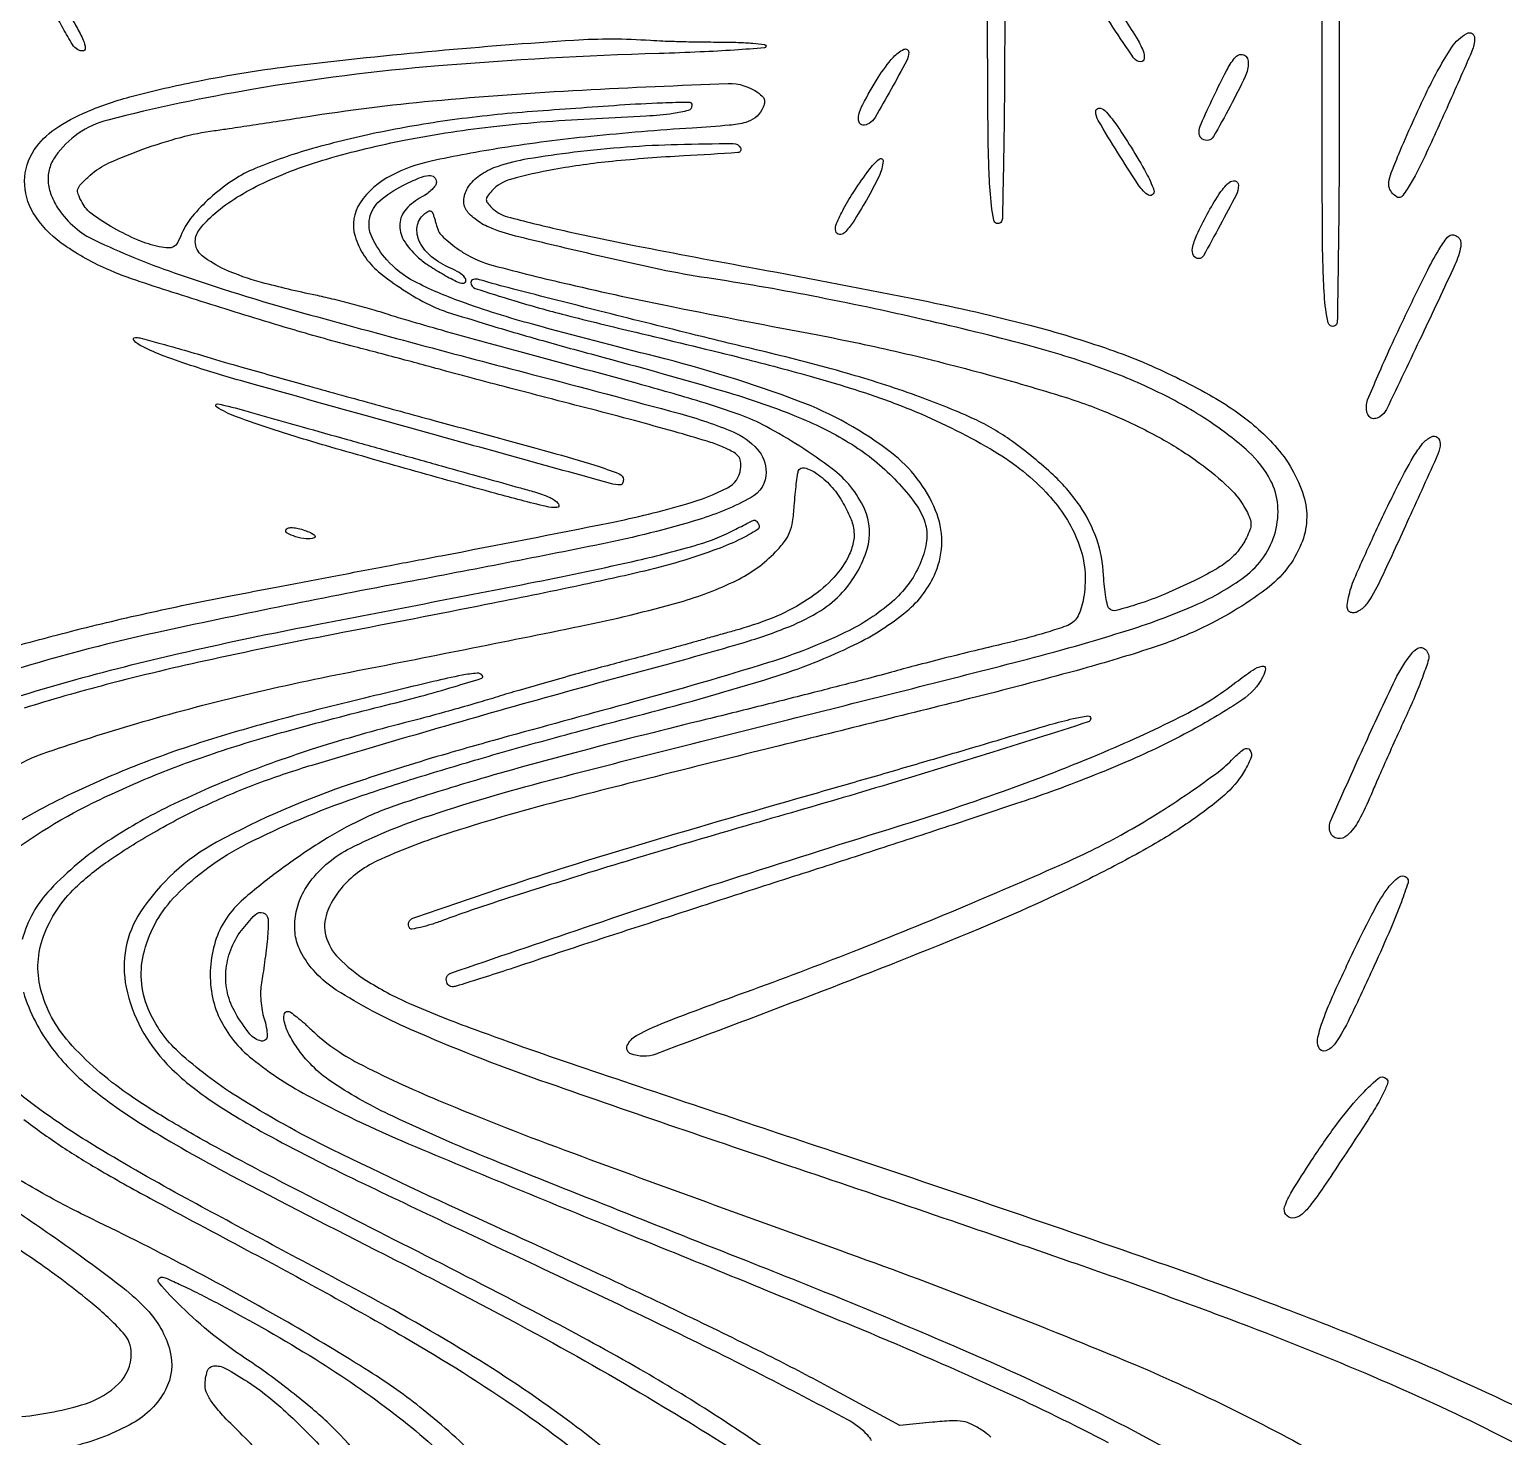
# Model space of a CAD drawing. Extents: x 118 to 878, y 65 to 959.
# Drawn here: x 376.3 to 675.9, y 507.6 to 793.6 of the extents above; entities that cross this region are included whole.
import ezdxf

# ---------------------------------------------------------------- set-up
doc = ezdxf.new("R2010")
doc.units = 0

msp = doc.modelspace()

# ---------------------------------------------------------------- linework, layer by layer
for points in [[(574.5, 796.817566, -0.001808), (574.442058, 780.790816, -0.002928), (574.263715, 767.164238, -0.000488), (574.023986, 755.130544, -0.193646), (573.695627, 754.361314, -0.60251), (572.278944, 754.799137, -0.031245), (571.527367, 760.826073, -0.013499), (571.115332, 772.73093, -0.001808), (571.015313, 797.823324, -0.00077), (571.045263, 823.420927, -0.009898), (571.260729, 832.993431, -0.019944), (571.675314, 838.026715, -0.434508), (572.75, 838.808536, -0.328362), (573.827244, 837.64148, -0.017304), (574.237467, 832.272437, -0.009611), (574.458954, 822.399594, -0.000802)], [(642.5, 782.749216, -0.001317), (642.450799, 764.073193, -0.002151), (642.299231, 748.236507, -0.000264), (642.096292, 734.143826, -0.195123), (641.816531, 733.482738, -0.588953), (640.267457, 733.927264, -0.042078), (639.464627, 739.514106, -0.013378), (639.07602, 751.706488, -0.001277), (639, 781.47723, -0.001231), (639.044968, 799.748632, -0.00195), (639.183067, 815.401727, -0.000426), (639.369617, 829.144845, -0.088224), (639.623207, 830.460477, -0.066053), (639.945712, 831.053179, -0.080427), (640.394343, 831.497036, -0.094502), (640.895554, 831.727568, -0.142111), (641.373207, 831.708606, -0.314715), (641.965457, 830.911461, -0.001542), (642.242267, 820.306116, -0.004541), (642.444082, 805.818507, -0.001212)], [(598.478936, 796.260676, -0.010417), (601.233545, 791.963667, -0.042672), (602.617962, 789.196819, -0.115015), (602.853073, 787.637158, -0.391143), (602.163201, 787, -0.246698), (600.699569, 787.76895, -0.006569), (596.503028, 794.034118, -0.006161), (592.449882, 800.431636, -0.283762), (592.450755, 801.920319, -0.026082), (592.737026, 802.333662, -0.032759), (593.045372, 802.682844, -0.034551), (593.333284, 802.931745, -0.162349), (593.537953, 803, -0.236855), (593.794204, 802.871397, -0.001971), (595.162584, 801.020323, -0.006415), (596.715532, 798.844148, -0.004021)], [(385.85754, 794.117415, -0.019494), (387.236715, 791.394963, -0.097325), (387.634855, 789.738545, -0.408014), (387.144855, 789.194239, -0.155392), (386.052241, 789.467713, -0.11867), (385.05352, 790.475285, -0.0092), (383.130958, 793.784187, -0.009215), (381.331739, 797.161259, -0.118321), (381, 798.543495, -0.478057), (381.537406, 798.977113, -0.132262), (382.65721, 798.39987, -0.050967), (384.286362, 796.579396, -0.030073)], [(670, 791.817519, -0.10283), (669.448074, 789.16221, -0.002447), (664.323744, 777.524412, -0.005072), (659.287005, 766.536614, -0.031867), (656.310007, 761.134467, -0.020298), (655.405273, 759.834386, -0.159209), (654.808239, 759.42024, -0.227662), (654.19948, 759.516605, -0.045209), (653.328846, 760.242582, -0.116019), (652.666974, 761.311556, -0.11973), (652.561324, 762.550595, -0.053592), (653.060304, 764.423707, -0.007686), (654.543873, 768.108115, -0.012376), (660.37291, 781.059163, -0.03252), (665.367149, 789.931543, -0.121224), (668.392118, 792.759875, -0.573007)], [(555, 788.912485, -0.1234), (554.576489, 787.222602, -0.004607), (551.410354, 781.43156, -0.004619), (548.138629, 775.701177, -0.122914), (546.918913, 774.449885, -0.154303), (545.663146, 774.132733, -0.307367), (544.886172, 774.729806, -0.147495), (544.846181, 776.249882, -0.051828), (545.644293, 778.306751, -0.022614), (548.762481, 783.766412, -0.039699), (551.88113, 787.924615, -0.100856), (554.012845, 789.534772, -0.551726)], [(624, 786.875443, -0.110482), (623.359098, 784.010366, -0.012062), (620.316032, 777.933622, -0.007684), (616.931326, 771.792891, -0.269149), (615.565068, 771, -0.09665), (614.967722, 771.116555, -0.097351), (614.459739, 771.449002, -0.098487), (614.119615, 771.945229, -0.101479), (614, 772.528517, -0.105782), (614.393576, 774.368017, -0.005542), (616.936193, 779.873588, -0.008171), (619.567588, 785.183778, -0.050263), (621.230218, 787.73899, -0.12394), (622.080461, 788.381168, -0.177448), (623.015223, 788.427023, -0.185444), (623.729434, 787.862411, -0.134586)], [(600.179623, 769.612307, -0.011781), (603.253581, 764.387845, -0.044128), (604.804887, 760.914697, -0.337038), (604.491552, 759.963738, -0.335575), (603.489069, 760.009072, -0.073965), (601.487982, 762.243277, -0.006875), (597.486785, 768.499443, -0.004711), (593.517365, 775.034742, -0.134912), (593, 776.917266, -0.415518), (593.658137, 777.572479, -0.200004), (594.868127, 777.06197, -0.044341), (597.074002, 774.379022, -0.011027)], [(546.379788, 758.884492, -0.009229), (543.66972, 754.418821, -0.052574), (541.949793, 752.243256, -0.235099), (540.896195, 751.876508, -0.317066), (540.174719, 752.536492, -0.156233), (540.325759, 754.135865, -0.022678), (541.76495, 757.119274, -0.022191), (543.962543, 760.792148, -0.013001), (546.89693, 764.994483, -0.061785), (549.008828, 767.221014, -0.663647), (549.79825, 766.806598, -0.091349), (548.964931, 763.755639, -0.019546)], [(622, 761.896233, -0.118816), (621.517386, 759.893979, -0.005793), (618.313577, 753.80903, -0.00342), (614.86769, 747.546955, -0.271624), (613.935149, 747, -0.279398), (612.886103, 747.635838, -0.168718), (612.666767, 749.12016, -0.062207), (613.532057, 751.804465, -0.014786), (615.645331, 756.00985, -0.02072), (618.025347, 760.010531, -0.061462), (620.080956, 762.446752, -0.252408), (621.318478, 762.76627, -0.345036)], [(667.162625, 749.463748, -0.066167), (665.991987, 745.709763, -0.00213), (659.239644, 731.317786, -0.00112), (652.099666, 716.35335, -0.143421), (650.736347, 714.837053, -0.109918), (649.660311, 714.462925, -0.197781), (648.775233, 714.712518, -0.159297), (648.192826, 715.583355, -0.06849), (648, 716.984456, -0.098846), (648.25538, 718.26364, -0.0031), (650.341887, 723.194495, -0.005932), (652.917678, 728.987772, -0.004064), (655.97238, 735.504082, -0.003665), (660.187093, 744.144836, -0.019561), (662.704446, 748.749926, -0.031589), (664.48539, 751.339002, -0.284191), (665.72238, 751.792392, -0.086492), (666.450167, 751.505903, -0.117872), (666.948576, 751.010641, -0.111013), (667.187638, 750.31899, -0.070568)], [(412.317542, 727.029821, 0.003947), (419.486422, 724.932337, 0.000967), (431.321403, 721.595534, 0.00099), (444.899101, 717.824673, 0.000988), (458.5, 714.105265, -0.000756), (482.133269, 707.654123, -0.009016), (491.224316, 704.980602, -0.015491), (496.145597, 703.267237, -0.310648), (497, 702.024751, -0.052784), (496.958495, 701.632688, -0.072621), (496.835194, 701.301021, -0.092503), (496.653066, 701.078267, -0.177046), (496.438959, 701, -0.067695), (494.366986, 701.281815, -0.000093), (455.78688, 711.982128, -0.000514), (420.521439, 721.809217, -0.010256), (409.813283, 725.043245, -0.010756), (403.683319, 727.179465, -0.025489), (399.248022, 729.095624, -0.084417), (397.555347, 730.322556, -0.655817), (397.817542, 730.968197, -0.070433), (398.748836, 730.859207, -0.00202), (402.620403, 729.824418, -0.004054), (407.170888, 728.548743, -0.002775)], [(450.5, 707.533202, -0.000033), (460.016107, 704.872972, -0.000043), (468.756124, 702.428265, -0.000032), (476.082837, 700.37769, -0.000378), (478.94638, 699.573718, -0.035105), (482.098883, 698.442037, -0.119936), (483.816532, 697.12659, -0.605369), (483.508449, 696.418167, -0.07689), (481.347872, 696.594889, -0.008076), (471.064115, 699.234383, -0.001843), (453.751488, 704.045956, -0.001849), (436.468394, 708.987097, -0.007972), (426.25, 712.126852, -0.00901), (418.176812, 714.91082, -0.057516), (414.312005, 716.849744, -0.828084), (414.568845, 717.470388, -0.019498), (420.25, 716.057023, 0.001789), (423.994137, 714.983437, 0.000253), (431.714063, 712.803913, 0.000288), (440.852967, 710.234441, 0.000245)], [(663, 709.419375, -0.105697), (662.542528, 707.279472, -0.001271), (656.655965, 694.230013, -0.00308), (651.035609, 682.054485, -0.032373), (648.389966, 677.25, -0.045985), (647.721949, 676.389231, -0.045393), (646.905168, 675.660938, -0.049187), (646.069062, 675.160691, -0.110668), (645.351947, 675, -0.115657), (644.605167, 675.175082, -0.206992), (644.20523, 675.647985, -0.103548), (644.12623, 676.549401, -0.019615), (644.387551, 678.187753, -0.054133), (645.579613, 681.966877, -0.004868), (649.665719, 691.032672, -0.006906), (654.061746, 700.203383, -0.017173), (657.597057, 706.75, -0.040173), (659.434579, 709.380241, -0.105846), (661.227345, 710.799959, -0.297553), (662.423063, 710.656341, -0.22174)], [(434.180239, 690.226746, -0.105573), (432.510646, 690.040009, -0.04949), (430.368929, 690.469439, -0.056576), (428.67396, 691.205751, -0.423242), (428.481207, 691.969592, -0.215298), (428.917197, 692.263473, -0.0559), (429.78275, 692.313117, -0.044164), (430.923694, 692.149235, -0.02613), (432.245256, 691.764659, -0.022486), (433.39145, 691.306333, -0.061629), (434.134089, 690.852592, -0.189274), (434.342766, 690.492415, -0.365039)], [(660.625281, 666.534119, -0.171465), (660.65222, 665.528399, -0.008396), (659.558321, 662.331006, -0.01281), (658.07212, 658.522405, -0.008825), (656.203168, 654.284119, 0.001771), (654.127785, 649.751986, 0.001603), (652.013888, 645.05221, 0.001605), (650.148026, 640.831713, 0.005131), (648.941474, 638, -0.026323), (646.465648, 632.810694, -0.081239), (644.090666, 629.750043, -0.229252), (642.165703, 629.158713, -0.26916), (640.699438, 630.340868, -0.198329), (640.761213, 632.79478, -0.002404), (647.403571, 647.607096, -0.005643), (653.862895, 661.411816, -0.057446), (657.237233, 666.75, -0.070569), (658.225807, 667.673592, -0.170153), (659.176538, 667.940245, -0.194016), (660.000323, 667.545454, -0.093828)], [(626.984663, 661.971343, -0.123601), (622.717205, 657.272762, -0.02275), (612.606059, 651.184345, -0.022246), (599.404962, 644.774566, -0.015499), (584, 638.683376, -0.005584), (576.892122, 636.213957, -0.001086), (564.009375, 631.929941, -0.001154), (548.96495, 627.0018, -0.001067), (533.5, 622.011842, 0.000574), (517.772676, 616.95432, 0.000562), (501.940694, 611.82342, 0.000553), (488.05416, 607.288781, 0.00212), (479.425767, 604.420059, -0.002066), (473.180462, 602.342912, -0.003128), (467.727958, 600.592142, -0.001202), (463.033306, 599.129443, -0.075048), (462.175767, 599, -0.124151), (461.727351, 599.113085, -0.10078), (461.345381, 599.431536, -0.090602), (461.088703, 599.907875, -0.078545), (461, 600.469057, -0.320646), (461.933751, 601.775403, -0.00056), (489.11877, 611.042062, -0.003873), (518.640527, 620.813994, -0.002982), (551, 631.035205, 0.010422), (574.262457, 638.765485, 0.014719), (594.612597, 646.684434, 0.016325), (611.03923, 654.281486, 0.048736), (621.5, 660.887004, -0.015404), (624.907389, 663.370426, -0.1013), (626.844821, 664.182942, -0.496775), (627.469526, 663.627314, -0.10365)], [(592, 653.532891, -0.32739), (591.471787, 652.812653, -0.000311), (570.761342, 646.301443, -0.003061), (549.576677, 639.797775, -0.003143), (528.5, 633.612327, 0.002522), (507.591373, 627.504401, 0.002836), (487.551131, 621.416334, 0.002799), (470.492364, 616.023275, 0.012049), (460.442326, 612.514513, -0.013492), (457.954515, 611.65399, -0.021273), (455.773671, 611.065681, -0.016722), (454.019085, 610.73277, -0.301489), (453.524341, 610.960615, -0.479883), (454.225358, 612.934356, -0.003412), (473.297166, 619.421121, -0.007772), (498.57921, 627.393857, -0.002859), (534.5, 637.887267, 0.000694), (546.173394, 641.242585, 0.000651), (558.09375, 644.703626, 0.000647), (568.663875, 647.802396, 0.002235), (575.5, 649.849363, -0.003375), (583.655404, 652.271127, -0.015568), (588.426331, 653.493286, -0.019801), (591.418548, 654.03792, -0.455974)], [(623.012466, 642.52017, -0.07573), (619.136585, 637.962638, -0.027969), (612.450869, 632.784999, -0.022959), (603.342368, 627.110867, -0.012533), (591.699939, 620.958416, -0.01734), (569.176447, 610.726479, -0.006682), (537.264872, 598.041033, -0.001925), (503.612413, 585.329865, -0.182928), (498.522382, 585.353038, -0.422191), (497.801016, 587.033812, -0.172722), (499.655159, 589.082327, -0.032366), (506.546846, 592.229534, -0.004023), (522, 597.969171, 0.006777), (543.722707, 606.173907, 0.00569), (566.525998, 615.442807, 0.005422), (586.794956, 624.211358, 0.022109), (598.799857, 630.2094, 0.012998), (605.244072, 634.016051, 0.010453), (611.97542, 638.43063, 0.009622), (617.862467, 642.638839, 0.045859), (620.936756, 645.398405, -0.053867), (623.124887, 647.300289, -0.409272), (624.344922, 647.092052, -0.26018), (624.531675, 645.485469, -0.040077)], [(649.540058, 603.152517, -0.00582), (644.602272, 592.586179, -0.037181), (641.650005, 587.467102, -0.157933), (639.742507, 585.986484, -0.408478), (638.306813, 586.642841, -0.148668), (638.157267, 588.738667, -0.03166), (639.204672, 592.284276, -0.019481), (641.421266, 597.684442, -0.004274), (645.668781, 606.777311, -0.009791), (649.551191, 614.513347, -0.036957), (652.422264, 619.107084, -0.076019), (654.609012, 621.298977, -0.370769), (656.222743, 621.177257, -0.281797), (656.468475, 620.155644, -0.010436), (655.111964, 616.248533, -0.013167), (652.954969, 610.869568, -0.004453)], [(424.651997, 608.75, -0.00454), (424.399642, 606.470888, -0.003385), (424.081462, 603.961569, -0.003422), (423.74932, 601.600209, -0.00777), (423.458364, 599.821298, 0.038164), (423.285946, 598.126261, 0.024699), (423.333891, 596.154231, 0.024636), (423.577035, 594.18677, 0.036655), (423.998582, 592.504296, -0.071943), (424.623196, 588.974373, -0.479552), (423.450014, 587.970099, -0.18043), (421.082598, 589.399993, -0.034914), (418.208151, 593.595883, -0.076345), (416.580219, 597.690259, -0.074289), (416.234853, 602.124016, -0.073464), (417.202558, 606.508422, -0.072051), (419.400048, 610.457843, -0.030174), (422.13821, 613.631072, -0.285642), (423.805938, 614.042852, -0.315474), (424.786061, 612.740679, -0.03382)], [(646.646265, 569.37626, -0.001485), (639.373916, 558.399643, -0.019326), (636.502615, 554.434582, -0.057483), (634.670641, 552.583607, -0.170555), (633.009504, 552, -0.24217), (631.628861, 552.71036, -0.238863), (631.393244, 554.253926, -0.058482), (632.85119, 557.397201, -0.007475), (636.851255, 563.69209, -0.013892), (642.005261, 571.085115, -0.026422), (646.616135, 576.678387, -0.027207), (650.38578, 580.364134, -0.395112), (652.091892, 580.308108, -0.29055), (652.301307, 579.371049, -0.029133), (651.357767, 577.163478, -0.022939), (649.591655, 573.991442, -0.007066)]]:
    msp.add_lwpolyline(points, format="xyb", close=True)
for points in [[(369.940657, 667.234517, -0.007855), (384.875475, 671.273122, -0.007457), (401.149441, 675.143277, -0.0075), (417.5, 678.518386, -0.000069), (426.452479, 680.225506, -0.000034), (437.821875, 682.391083, -0.000034), (449.616948, 684.636087, -0.000049), (460, 686.61055, 0.002629), (494.256905, 693.308239, 0.021019), (509.885885, 697.138993, 0.047213), (518.14196, 700.405541, 0.251397), (520.817077, 704.256785, 0.061285), (520.804762, 705.814905, 0.147316), (520.335919, 706.856795, 0.095728), (519.216646, 707.73365, 0.01737), (516.817077, 708.860198, 0.028654), (514.04293, 709.863119, 0.002899), (507.305641, 711.828296, 0.003624), (499.240375, 714.067068, 0.002879), (490.5, 716.371224, -0.000552), (481.538636, 718.689081, -0.000595), (472.804758, 720.969491, -0.000561), (465.314482, 722.94371, -0.002858), (461.154495, 724.070641, 0.001754), (457.54576, 725.056801, 0.00071), (452.618113, 726.377327, 0.000702), (447.311805, 727.783285, 0.000892), (442.409435, 729.065503, -0.008605), (430.08189, 732.493794, -0.003926), (414.09486, 737.374582, -0.003032), (398.77157, 742.286884, -0.02505), (391.943257, 744.906951, -0.051505), (382.769862, 750.15187, -0.101179), (377.083495, 756.29489, -0.140039), (375.311878, 762.774969, -0.146433), (377.279571, 769.086889, -0.095098), (381.46707, 773.297725, -0.049877), (387.977954, 776.845171, -0.035786), (397.266003, 780.002364, -0.014571), (410.278439, 783.0078, -0.019589), (430.437527, 786.233653, -0.00728), (458.99678, 789.241805, -0.006531), (486.948796, 791.407445, -0.033477), (502.5, 791.365941, 0.008311), (505.04503, 791.230987, 0.002823), (508.748438, 791.117219, 0.002806), (512.841943, 791.037577, 0.003226), (516.75, 791.008692, -0.008525), (520.296643, 790.944886, -0.014134), (523.282812, 790.7556, -0.007762), (525.702738, 790.49545, -0.37874), (526, 790.159306, -0.392713), (525.673724, 789.807961, -0.001453), (519.610937, 789.37645, -0.00602), (512.589848, 788.982103, -0.003619), (504.25, 788.674813, 0.013296), (459.423415, 786.153752, 0.021476), (421.516735, 781.362976, 0.020171), (392.224187, 775.150103, 0.179503), (381.560704, 767.783205, 0.082757), (380.388283, 765.330324, 0.086336), (380.098132, 762.666423, 0.078603), (380.72798, 759.858221, 0.054933), (382.25, 756.985916, 0.133836), (389.577643, 750.717181, 0.026591), (405.689164, 744.124321, 0.016563), (432.003052, 735.923287, 0.003495), (478.485243, 723.458051, -0.002492), (508.468559, 715.481819, -0.032853), (519.312754, 711.759322, -0.111961), (524.210225, 708.267822, -0.184155), (526, 703.5732, -0.274142), (522.93938, 698.410548, -0.051544), (512.393699, 693.982648, -0.023775), (492.50845, 688.968921, -0.003447), (451.5, 680.973679, 0.00699), (402.295469, 671.018073, 0.023163), (370.37355, 662.528465, 0.034928)], [(529.2788, 502.683425, 0.013767), (515.335586, 512.160807, 0.012159), (500.309682, 521.272899, 0.00927), (481.490984, 531.609258, 0.003646), (455.203694, 545.176128, -0.001379), (429.842277, 558.119878, -0.005936), (414.867828, 566.040651, -0.009877), (404.576701, 571.907934, -0.016436), (396.179006, 577.299958, -0.059676), (384.348222, 587.73661, -0.121236), (378.575058, 598.627753, -0.151675), (379.161182, 609.287643, -0.113989), (385.665266, 619.150675, -0.040308), (392.663923, 624.813015, -0.021289), (402.15256, 630.723622, -0.020244), (412.945824, 636.261262, -0.021134), (424, 640.821956, -0.014645), (434.406972, 644.267849, -0.002031), (456.23386, 650.695827, -0.002426), (481.123777, 657.785389, -0.002606), (505.493501, 664.462358, 0.006231), (521.336494, 668.926843, 0.025175), (530.807688, 672.250267, 0.041832), (537.049732, 675.432246, 0.070376), (541.556425, 679.194135, 0.108292), (546.532002, 687.904982, 0.1861), (545.998219, 696.135303, 0.123747), (539.421114, 704.285319, 0.037848), (525.988903, 712.892992, 0.037499), (520.716811, 715.242775, 0.01254), (512.698354, 717.893177, 0.006925), (499.900183, 721.577556, 0.001251), (476, 728.03675, -0.001812), (468.001888, 730.207933, -0.001864), (460.095062, 732.416889, -0.001802), (453.253171, 734.382526, -0.007918), (449.238508, 735.620887, 0.008844), (445.91115, 736.640505, 0.005155), (441.887577, 737.751259, 0.005152), (437.833812, 738.780909, 0.008686), (434.411052, 739.550124, -0.014561), (423.489329, 742.139781, -0.039656), (416.006779, 744.796749, -0.060489), (411.422409, 747.552872, -0.231156), (410, 750.465204, -0.173016), (410.904273, 753.000233, -0.043768), (414.006299, 756.181667, -0.038892), (418.459934, 759.448083, -0.029083), (423.812519, 762.350801, -0.038937), (436.732255, 767.227524, -0.022885), (452.793987, 771.112683, -0.020573), (471.253521, 773.910654, -0.016002), (491.5, 775.478549, 0.003401), (501.662812, 776.008371, 0.018882), (507.104216, 776.535914, 0.03059), (510.264581, 777.161983, 0.340869), (511, 778.115386, 0.417137), (510.365569, 778.743522, 0.007026), (504.941314, 778.613188, 0.007772), (496.208247, 778.14448, 0.001136), (478.5, 776.877346, 0.01534), (462.219361, 775.171704, 0.017495), (446.778258, 772.520359, 0.018909), (432.953102, 769.095355, 0.031084), (421.607773, 765.046197, 0.048264), (417.32069, 762.69629, 0.033943), (412.991919, 759.296822, 0.034538), (409.362579, 755.540168, 0.075813), (407.286544, 752.137117, -0.023776), (406.370872, 750.212048, -0.136753), (405.597992, 749.404308, -0.1524), (404.56251, 749.158406, -0.031773), (402.689414, 749.408703, -0.051826), (398.367937, 750.745136, -0.028905), (393.43014, 753.199416, -0.027393), (389.076886, 756.013363, -0.110629), (387.000311, 758.372307, -0.031882), (386.195882, 760.09118, -0.166228), (386.149981, 761.121185, -0.123965), (386.740642, 762.125635, -0.014618), (388.628627, 763.932002, -0.077735), (392.456805, 766.434188, -0.019658), (399.37027, 769.231245, -0.020759), (407.048429, 771.63692, -0.031908), (413.874979, 773.008792, 0.003065), (416.877891, 773.433976, 0.000813), (421.6664, 774.149911, 0.000824), (427.110352, 774.98207, 0.000848), (432.5, 775.824386, -0.016091), (458.213069, 779.043559, -0.009926), (488.618646, 781.252391, -0.004243), (518.270563, 782.56328, -0.16833), (524.435482, 780.670835, -0.045496), (525.319709, 779.891702, -0.140556), (525.682646, 779.191635, -0.133787), (525.628451, 778.383874, -0.039623), (525.127673, 777.238559, -0.103061), (523.765819, 775.611151, -0.103326), (521.868565, 774.664811, -0.0431), (518.546472, 774.092448, -0.004988), (511, 773.529245, 0.009231), (490.372661, 771.813665, 0.013626), (472.358264, 769.482492, 0.014308), (457.918846, 766.786933, 0.064397), (449.844526, 763.914506, 0.127113), (443.505327, 758.317795, 0.224269), (442.459945, 751.557354, 0.150132), (447.26502, 744.316157, 0.055627), (457.640204, 737.581386, 0.038905), (461.01709, 736.20573, 0.003634), (469.601164, 733.53334, 0.004651), (479.903943, 730.512192, 0.003638), (491.140204, 727.418645, -0.006474), (518.37821, 719.753086, -0.028272), (534.134303, 714.111959, -0.047488), (544.658901, 708.427194, -0.059571), (553.068927, 701.210984, -0.034539), (556.673939, 696.694137, -0.088683), (558.401097, 692.904616, -0.105187), (558.555311, 689.157949, -0.062082), (557.258878, 684.852384, -0.110767), (551.625519, 677.240397, -0.066346), (542.174809, 671.041136, -0.036902), (526.521048, 664.892333, -0.008342), (499.076487, 656.886588, 0.000455), (473.667551, 649.907618, 0.003227), (461.365255, 646.430974, 0.005835), (452.320457, 643.696959, 0.003956), (442.080276, 640.381435, 0.043704), (414.342543, 628.378843, 0.12339), (398.882554, 614.226131, 0.20066), (395.96807, 598.899656, 0.1415), (404.311223, 583.230569, 0.050476), (412.534661, 576.310809, 0.025126), (424.165939, 569.205008, 0.012824), (443.131484, 559.510911, 0.002098), (480.403846, 541.841685, -0.003086), (505.769805, 529.755327, -0.005644), (526.281591, 519.538709, -0.003484), (542.562496, 511.055026, -0.087194), (546.527562, 507.969545, -0.061407), (547.372737, 506.767733, -0.220802)], [(696.393269, 496.360706, 0.014051), (675.071793, 507.828868, 0.014599), (651.085984, 519.009377, 0.010994), (624.118859, 529.937175, 0.007432), (587.964805, 543.058847, 0.002226), (532.5, 561.984971, -0.003041), (480.049205, 579.978104, -0.019109), (453.710238, 590.338622, -0.037603), (438.661679, 598.329575, -0.133339), (431.339077, 606.311191, -0.08768), (430.329331, 609.548612, -0.067475), (430.356479, 613.256531, -0.063997), (431.396099, 617.014619, -0.06356), (433.353806, 620.397218, -0.11394), (441.544982, 627.189319, -0.035361), (456.408288, 633.380746, -0.017543), (482.026572, 640.995528, -0.002656), (533.83881, 654.144135, 0.002109), (577.773048, 665.242322, 0.013482), (599.855339, 671.559023, 0.026994), (613.455625, 676.671198, 0.055837), (623.264973, 682.354024, 0.083899), (627.155927, 686.392864, 0.084179), (629.4982, 691.481495, 0.087052), (629.986387, 696.90609, 0.098652), (628.541567, 701.919618, 0.090766), (624.02973, 707.753682, 0.036462), (616.024784, 713.948219, 0.032957), (605.783545, 719.809288, 0.027496), (594.230554, 724.679331, 0.021234), (579.124773, 729.376878, 0.008467), (558.066459, 734.577147, 0.008383), (535.214083, 739.409855, 0.010705), (514, 743.056445, -0.015498), (504.475467, 744.787813, -0.004389), (489.768346, 748.07025, -0.003066), (475.090498, 751.576697, -0.038806), (469.69624, 753.353559, -0.036148), (468.256101, 754.081558, -0.030764), (466.852103, 755.045829, -0.031925), (465.681152, 756.087743, -0.07223), (464.978475, 757.04022, -0.17045), (464.613106, 759.397968, -0.116168), (465.717521, 761.903224, -0.089235), (468.17013, 764.171125, -0.061344), (471.595512, 765.807881, -0.039288), (477.594753, 767.305827, -0.011477), (487.015762, 768.66419, -0.011531), (497.653111, 769.701223, -0.012663), (508, 770.206526, -0.003623), (519.3213, 770.390261, -0.278183), (520.817561, 769.506194, -0.544846), (520.288587, 768.545394, -0.003872), (509.264768, 767.860727, 0.011078), (494.716197, 766.746472, 0.020324), (482.945977, 765.096953, 0.021135), (474.08214, 763.094882, 0.143684), (470.29588, 760.77445, 0.024123), (469.380165, 759.658886, 0.155272), (469.146064, 758.977671, 0.172404), (469.361356, 758.324787, 0.031365), (470.217453, 757.353975, 0.132075), (473.418657, 755.509304, 0.00851), (483.960009, 752.894797, 0.008707), (499.499148, 749.604105, 0.002412), (524, 744.982293, -0.004233), (557.555371, 738.525798, -0.013776), (579.620041, 733.450034, -0.020459), (595.77694, 728.548095, -0.030943), (609.324351, 722.862664, -0.01262), (616.096705, 719.298493, -0.023858), (621.331831, 716.035279, -0.028157), (625.606109, 712.708367, -0.029604), (629.404365, 708.974176, -0.108043), (635.218583, 698.806731, -0.176397), (634.776896, 688.996297, -0.133735), (627.653311, 679.819273, -0.053052), (613.842588, 671.562936, -0.029624), (604.243541, 667.800215, -0.011), (590.348791, 663.618224, -0.006146), (568.569764, 657.86973, -0.001166), (528.73363, 647.975952, 0.002658), (483.940579, 636.709071, 0.015733), (460.734538, 629.955627, 0.029267), (446.958631, 624.562021, 0.110343), (439.633184, 618.975911, 0.087742), (436.757247, 614.004664, 0.154421), (436.555019, 609.306299, 0.130479), (439.157064, 604.792115, 0.054883), (444.653771, 600.358484, 0.039737), (453.528859, 595.628468, 0.014705), (466.689554, 590.359373, 0.006617), (489.187277, 582.447145, 0.00078), (539.5, 565.584806, -0.003424), (604.378451, 543.458417, -0.011217), (646.81546, 527.583981, -0.016572), (678.079878, 513.864118, -0.023113)], [(571.65744, 507.483607, 0.038024), (570, 508.791921, 0.033447), (567.813124, 510.059585, 0.073651), (565.978669, 510.650104, 0.05428), (563.722577, 510.776439, 0.01178), (559.826943, 510.479518), (553.153887, 509.812471), (539.326943, 517.344286, 0.008698), (527.277694, 523.638484, 0.003819), (511.116274, 531.572348, 0.003346), (491.726973, 540.748419, 0.002261), (469.5, 550.963943, -0.007171), (437.745331, 565.937805, -0.02693), (418.512592, 576.665986, -0.043914), (406.659959, 585.684611, -0.109638), (400.423742, 594.528268, -0.166606), (399.648463, 606.329791, -0.128861), (406.104085, 617.581489, -0.081763), (420.416665, 628.026466, -0.033629), (442.608027, 637.409792, -0.007368), (454.293284, 641.257147, -0.005122), (467.596516, 645.271818, -0.004409), (483.013533, 649.605536, -0.00274), (501.174767, 654.431562, 0.011826), (527.148725, 661.841494, 0.037658), (543.916383, 668.477198, 0.059218), (554.578265, 675.317315, 0.122202), (560.446952, 683.217881, 0.200058), (560.456893, 695.820095, 0.130562), (551.490112, 707.523504, 0.074815), (532.607865, 718.036444, 0.028062), (503.615647, 727.08618, -0.004786), (478.778412, 733.587783, -0.019777), (463.974302, 738.250825, -0.032575), (454.540016, 742.34925, -0.094105), (448.946254, 746.713995, -0.068068), (445.916775, 751.291819, -0.166304), (445.442752, 755.253413, -0.162437), (447.496369, 758.737862, -0.064224), (452.182793, 761.861457, -0.01487), (455.52245, 763.392659, -0.075902), (457.496349, 763.893821, -0.212082), (458.55033, 763.543555, -0.211048), (459, 762.52568, -0.148421), (458.795792, 761.852897, -0.047368), (458.127458, 761.033233, -0.042484), (457.166369, 760.211871, -0.036266), (456.029644, 759.51533, 0.089923), (452.833375, 757.051988, 0.167037), (451.561807, 754.076028, 0.154372), (452.34765, 750.772571, 0.073929), (455.143901, 747.366973, 0.037292), (457.19375, 745.772139, 0.015887), (460.150709, 743.939309, 0.011709), (463.104983, 742.326574, 0.119634), (464.45034, 742, 0.33407), (464.967553, 742.388982, 0.250429), (464.813899, 743.111219, 0.077498), (463.616198, 744.152658, 0.04211), (461.879382, 745.049962, -0.072568), (458.033614, 747.342606, -0.108035), (455.599866, 750.395066, -0.149156), (455.096517, 753.480098, -0.188091), (456.488167, 755.990179, -0.02675), (457.278692, 756.577822, -0.164623), (457.762045, 756.706108, -0.245277), (458.111555, 756.492807, -0.061465), (458.392233, 755.862624, 0.001406), (458.590901, 755.218218, 0.00068), (458.848633, 754.394456, 0.000674), (459.119526, 753.536785, 0.000969), (459.361907, 752.778077, 0.111211), (459.859249, 751.934418, 0.022581), (461.111978, 750.716126, 0.022779), (462.730285, 749.405436, 0.019619), (464.541952, 748.17669, 0.074981), (470.553626, 745.584838, 0.007309), (485.960849, 741.76938, 0.00749), (507.213524, 737.169272, 0.002979), (536.5, 731.469372, -0.010895), (553.298025, 727.92317, -0.009186), (570.915577, 723.458177, -0.009211), (586.758507, 718.816491, -0.027322), (597.361371, 714.849044, -0.023611), (606.347632, 710.397916, -0.030482), (614.107739, 705.445144, -0.034266), (620.113507, 700.412062, -0.08075), (623.610999, 695.75, -0.028872), (624.3343, 694.150788, -0.091233), (624.549811, 692.999587, -0.091354), (624.341313, 691.847923, -0.028995), (623.628059, 690.247639, -0.046105), (621.997618, 687.700531, -0.055409), (620.014077, 685.66411, -0.042679), (617.230649, 683.749463, -0.015595), (613, 681.514321, -0.014191), (607.062843, 678.816674, -0.02036), (601.649934, 676.795377, -0.015302), (597.158226, 675.474191, -0.266254), (595.741346, 675.858654, -0.140474), (595.382856, 676.505188, -0.014965), (595.042572, 678.208104, -0.017516), (594.763795, 680.303446, -0.013226), (594.599547, 682.619776, 0.072511), (593.19331, 689.967077, 0.067994), (589.73311, 696.78478, 0.056507), (583.940698, 703.411387, 0.030603), (575.5, 710.21456, 0.049237), (567.831837, 714.592894, 0.019004), (556.455344, 719.168571, 0.016618), (542.326654, 723.712591, 0.011078), (525.8754, 728.014727, -0.002257), (510.713344, 731.695228, -0.001248), (492.2265, 736.32027, -0.000861), (474.661385, 740.793521, -0.009759), (467.75, 742.710807, 0.056294), (467.080126, 742.83108, 0.094262), (466.514063, 742.761223, 0.133665), (466.14104, 742.518687, 0.184174), (466, 742.148776, 0.32393), (466.875647, 740.939001, 0.006098), (474.747033, 738.456199, 0.010856), (485.193471, 735.546647, 0.004439), (499.5, 732.029701, -0.002916), (520.173277, 727.014333, -0.007649), (534.931148, 723.102117, -0.010488), (546.173802, 719.680868, -0.017801), (555.404097, 716.290818, -0.034686), (571.598747, 708.329157, -0.068739), (582.85243, 699.531301, -0.092101), (589.185993, 689.996294, -0.125257), (590.757843, 679.831621, -0.022158), (590.418663, 677.426527, -0.040684), (589.899483, 675.518971, -0.051042), (589.198301, 674.063897, -0.084976), (588.302823, 673.044128, -0.087237), (586.932444, 672.283656, -0.008272), (583.272617, 671.086864, -0.010375), (578.824747, 669.813858, -0.007993), (573.923944, 668.604052, 0.003208), (568.438004, 667.30537, 0.002182), (562.212034, 665.760443, 0.002198), (556.216241, 664.216748, 0.004416), (551.5, 662.93573, -0.005121), (545.876399, 661.416765, -0.001052), (535.91875, 658.858617, -0.001107), (524.335977, 655.93621, -0.00104), (512.5, 653.003919, 0.003902), (487.112993, 646.560015, 0.007535), (466.919246, 640.939672, 0.008588), (451.525745, 636.115498, 0.036475), (442.620669, 632.415521, 0.025307), (435.00188, 628.080455, 0.017909), (426.898509, 622.492169, 0.01687), (419.84801, 616.868658, 0.069908), (416.24812, 612.798748, 0.070993), (414.068811, 608.203709, 0.059324), (413.087456, 602.889211, 0.059168), (413.380513, 597.478348, 0.069746), (414.951769, 592.599632, 0.112033), (421.538855, 584.352855, 0.047086), (433.48625, 576.532455, 0.022248), (454.711338, 566.514422, 0.003302), (498.5, 548.520158, -0.002339), (545.310799, 529.389323, -0.008971), (574.169562, 516.82612, -0.013748), (595.520559, 506.35321, -0.015303)], [(371, 641.993425, -0.083931), (378.893163, 646.33754, -0.011631), (396.756574, 652.106871, -0.013114), (418.34653, 657.917511, -0.011018), (441.5, 662.965046, 0.002051), (488.244718, 672.280778, 0.018634), (508.448844, 677.183898, 0.04493), (519.989768, 681.595788, 0.087936), (527.915066, 687.37862, 0.028217), (529.745532, 689.514295, 0.066033), (530.789228, 691.335867, 0.059792), (531.379209, 693.476058, 0.019831), (531.736891, 696.717913, -0.005043), (531.922668, 699.025986, -0.006172), (532.144662, 701.178972, -0.005215), (532.372139, 702.981701, -0.043292), (532.553859, 703.78497, -0.399431), (533.798068, 704.467521, -0.086305), (536.251239, 703.341079, -0.057533), (539.124507, 700.833291, -0.052093), (541.46111, 697.656573, -0.032079), (543.168131, 694.262132, -0.076147), (543.865202, 691.530105, -0.088814), (543.662557, 688.981484, -0.056577), (542.585319, 686.20034, -0.073642), (539.287692, 681.673707, -0.052871), (534.448885, 677.691934, -0.045785), (528.155614, 674.323948, -0.031304), (520.5, 671.639173, 0.000148), (517.838455, 670.888221, 0.000099), (514.79375, 670.027534, 0.0001), (511.84376, 669.192353, 0.000197), (509.5, 668.527302, -0.00248), (506.807033, 667.776431, -0.000635), (502.44375, 666.589084, -0.000647), (497.460937, 665.246867, -0.000657), (492.5, 663.924415, 0.002604), (487.24487, 662.501597, 0.001851), (481.3676, 660.853993, 0.001868), (475.769739, 659.239716, 0.003972), (471.453531, 657.94024, -0.004374), (467.27199, 656.684974, -0.002409), (462.136875, 655.219091, -0.002401), (456.913634, 653.782241, -0.003847), (452.440805, 652.611738, 0.014774), (434.613664, 647.527825, 0.018016), (418.277497, 641.686942, 0.019714), (403.970598, 635.317953, 0.031082), (392.313608, 628.637489, 0.057225), (380.550231, 618.792213, 0.124757), (374.832477, 608.603129, 0.143087)], [(366.869378, 655.717329, -0.013055), (385.746245, 661.445661, -0.011475), (408.312486, 667.101373, -0.008006), (434, 672.485431, 0.000915), (479.118753, 681.276145, 0.007258), (499.919744, 685.682977, 0.01531), (512.132968, 688.852364, 0.050415), (519.837398, 691.976752, -0.001418), (522.878791, 693.572423, -0.063928), (523.545412, 693.817766, -0.263773), (523.971557, 693.690215, -0.052698), (524.476303, 693.038343, -0.410791), (524.207349, 691.868471, -0.02778), (520.918245, 690.029854, -0.025633), (516.01715, 687.94077, -0.012078), (509.5, 685.726549, -0.018578), (501.301258, 683.490907, -0.005014), (488.147579, 680.562892, -0.003544), (469.081826, 676.660062, -0.001064), (440, 670.98562, 0.005731), (413.427294, 665.542813, 0.010453), (391.891307, 660.400292, 0.012221), (375.199656, 655.605184, 0.040955)], [(369.249451, 623.820293, -0.052791), (389.206141, 636.364622, -0.016624), (401.28458, 641.793913, -0.016503), (413.726198, 646.422981, -0.013562), (428.437402, 650.910387, -0.006317), (447.732956, 655.96727, 0.004468), (455.851307, 658.062831, 0.007676), (462.572205, 659.972917, 0.002485), (468.207455, 661.698969, 0.489912), (468.387756, 662.181615, 0.28207), (467.291399, 662.7349, 0.027564), (464.223852, 662.310117, 0.010856), (458.343504, 661.029528, 0.000684), (441.130604, 656.862723, 0.006916), (423.26918, 652.25042, 0.013263), (409.101576, 647.975319, 0.01553), (396.800444, 643.476074, 0.015452), (384.781535, 638.21504, 0.021296), (374.826046, 632.954784, 0.042643)], [(375.058855, 597.87602, 0.085546), (380.949048, 586.451261, 0.061158), (388.474354, 578.672855, 0.03121), (399.574684, 570.792188, 0.017795), (417.185756, 560.723102, 0.003805), (448.5, 544.571898, -0.00699), (479.387967, 528.390706, -0.011252), (505.187224, 513.651906, -0.008393), (525.4641, 500.986492, -0.126743)], [(623.475663, 495.783139, 0.020319), (597.64592, 510.306997, 0.016301), (565.561068, 525.372761, 0.007823), (523.5, 542.699353, -0.001548), (471.962122, 563.177052, -0.014596), (450.138141, 572.675165, -0.035119), (438.101734, 579.406104, -0.091197), (430.943126, 586.237209, -0.03308), (429.185943, 589.035134, -0.057497), (428.170571, 591.578979, -0.102092), (428.062963, 593.328584, -0.373194), (428.837233, 594, -0.158313), (429.339698, 593.836816, -0.009739), (430.610006, 592.876088, -0.013693), (432.094791, 591.639667, -0.009667), (433.696516, 590.173917, 0.071435), (443.084902, 583.502514, 0.02007), (459.432179, 575.905302, 0.010625), (486.83356, 565.161853, 0.001692), (541, 545.449452, -0.011215), (597.18566, 523.781792, -0.028401), (636.638027, 504.856022, -0.035873)], [(501.278756, 498.097997, 0.025788), (485.374358, 511.118089, 0.022145), (465.247797, 524.598615, 0.014557), (441, 538.378052, -0.002322), (408.217021, 555.961039, -0.01153), (390.069019, 566.351937, -0.020542), (378.42798, 574.04782, -0.040067), (369.95945, 581.257941, -0.098419)], [(375.168561, 571.993918, 0.014331), (382.571256, 566.741496, 0.014852), (390.17659, 561.986763, 0.008722), (400.88266, 555.975906, 0.001679), (420.5, 545.492456, -0.008956), (452.508736, 527.783486, -0.020014), (476.018206, 512.936853, -0.026125), (493.529853, 499.470875, -0.043356)], [(467.868977, 502.660027, 0.028804), (456.311183, 513.049164, 0.02835), (445.408329, 520.798666, 0.009696), (428.784685, 530.805155, 0.00929), (409.329506, 541.531691, 0.008618), (389, 551.808812, -0.016375), (377.62974, 557.779998, -0.015414), (366.438289, 564.597652, -0.016036)], [(374.728001, 511.65527, 0.053438), (387.674366, 514.266218, 0.118964), (394.472477, 518.365227, 0.200469), (397, 524.415909, 0.18842), (395.330094, 528.689918, 0.034256), (389.03073, 534.645636, 0.021057), (377.935223, 543.02412, 0.004518), (357.969914, 556.555414, -0.005713)], [(374.48112, 552.82354, -0.007558), (386.681281, 544.305506, -0.009803), (395.269951, 537.854207, -0.037788), (400.196952, 533.361055, -0.122762), (404.831676, 525.105924, -0.191072), (403.944627, 517.097407, -0.145398), (397.265902, 510.301183, -0.065186), (385.5, 505.667666, -0.017299)], [(449.398542, 495.163109, 0.064287), (436.794377, 510.555164, 0.015676), (433.383097, 513.576825, 0.008154), (428.952132, 517.139852, 0.0081), (424.279677, 520.653246, 0.01223), (420.089416, 523.545138, -0.02537), (413.502872, 528.351053, -0.022621), (407.168962, 533.977516, -0.023036), (402.642283, 538.805697, -0.646042), (403.194519, 539.978538, -0.102015), (404.070294, 539.782914, -0.003836), (407.140921, 538.371823, -0.006786), (410.756309, 536.616428, -0.004709), (414.795851, 534.539011, -0.017576), (434.332879, 523.364136, -0.025643), (450.629925, 512.070876, -0.029499), (463.568541, 500.80856, -0.048899)], [(427.579472, 498.505449, 0.044856), (419.558792, 507.879306, -0.008786), (415.853328, 511.626186, -0.02976), (413.631097, 514.249743, -0.046852), (412.392292, 516.271963, -0.114495), (412, 517.96264, -0.074866), (412.436625, 520.862349, -0.303412), (413.753889, 521.933516, -0.149875), (416.130506, 521.441899, -0.019911), (420.578555, 518.767561, -0.037816), (427.37849, 513.525512, -0.01923), (435.128056, 505.999086, -0.018899)]]:
    msp.add_lwpolyline(points, format="xyb")

doc.saveas('drawing.dxf')
